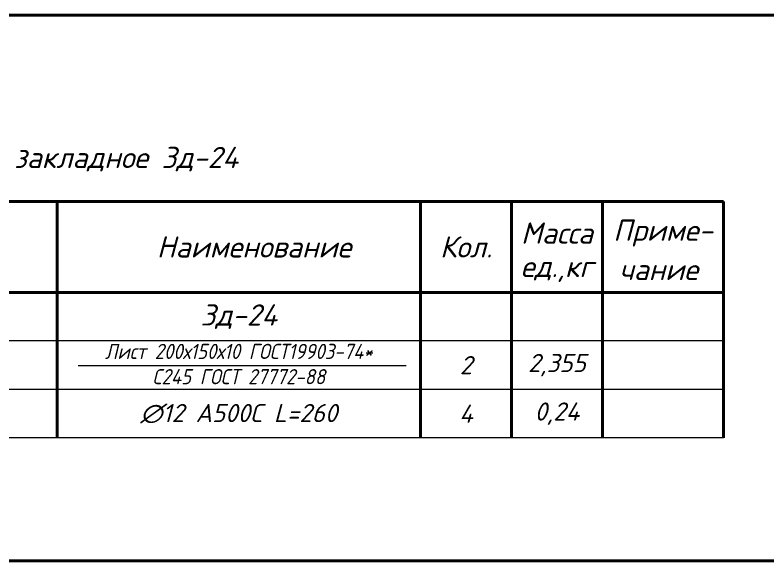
# Model space of a CAD drawing. Header units: millimetres. Extents: x -1807136 to 209800, y 0 to 410608.
# Drawn here: x 74995 to 87421, y 56757 to 65759 of the extents above; entities that cross this region are included whole.
import ezdxf
from ezdxf.enums import TextEntityAlignment as Align

# ---------------------------------------------------------------- set-up
doc = ezdxf.new("R2010")
doc.units = ezdxf.units.MM
doc.layers.get('0').update_dxf_attribs({"lineweight": 5})
doc.layers.add('k_ Рамка', color=252, linetype='Continuous', lineweight=40)
doc.styles.add('STEP PR', font='isocpeui.ttf')

# ---------------------------------------------------------------- blocks, each defined once
blk = doc.blocks.new('*U179')
for p, q in [((-18500, -1500), (0, -1500)), ((-18500, -3000), (-18500, -1500)), ((-17000, -3000), (-17000, -1500)), ((-11000, -3000), (-11000, -1500)), ((-5000, -3000), (-5000, -1500)), ((-3500, -3000), (-3500, -1500)), ((-2000, -3000), (-2000, -1500)), ((0, -1500), (0, -3000)), ((0, -3000), (-18500, -3000)), ((-18500, -5400), (-18500, -3000)), ((-17000, -5400), (-17000, -3000)), ((-11000, -5400), (-11000, -3000)), ((-5000, -5400), (-5000, -3000)), ((-3500, -5400), (-3500, -3000)), ((-2000, -5400), (-2000, -3000)), ((0, -5400), (0, -3000))]:
    blk.add_line(p, q)
at = {"color": 8, "lineweight": 20}
for p, q in [((0, -3800), (-18500, -3800)), ((0, -4600), (-18500, -4600)), ((0, -5400), (-18500, -5400))]:
    blk.add_line(p, q, dxfattribs=at)
at = {"style": 'STEP PR'}
for s, p in [('Масса', (-2750, -2021)), ('Приме-', (-1000, -2021)), ('Поз.', (-17750, -2250)), ('Обозначение', (-14000, -2250)), ('Наименование', (-7750, -2250)), ('Кол.', (-4250, -2250)), ('ед.,кг', (-2750, -2613)), ('чание', (-1073, -2622))]:
    blk.add_text(s, height=350, dxfattribs=at).set_placement(p, align=Align.MIDDLE)
at = {"style": 'STEP PR', "flags": 8}
blk.add_attdef('СПЕЦИФИКАЦИЯ', (-18463, -950), '', height=400, dxfattribs=at)

msp = doc.modelspace()

# ---------------------------------------------------------------- linework, layer by layer
at = {"color": 3, "lineweight": 40}
msp.add_lwpolyline([(65502.95204, 65759.17017), (89179.3989, 65759.17017), (89179.3989, 56757.24038), (65502.95204, 56757.24038)], close=True, dxfattribs=at)
msp.add_lwpolyline([(76035.28459, 59980.87482), (81450.01586, 59980.87482)])

# ---------------------------------------------------------------- block references
at = {"layer": 'k_ Рамка'}
ref = msp.add_blockref('*U179', (86688.36389, 64185.93479), dxfattribs=at)
ref.add_attrib('СПЕЦИФИКАЦИЯ', '    Спецификация.  Изделие закладное Зд-24', (68225.75818, 63236.19959), dxfattribs={"layer": '0', "height": 350, "style": 'STEP PR'})

# ---------------------------------------------------------------- texts
at = {"attachment_point": 5, "style": 'STEP PR'}
for s, insert, char_height, width in [('{\\W0.9;Лист 200х150х10 ГОСТ19903-74*\\PС245 ГОСТ 27772-88}', (78688.36389, 60004.25422), 250, 6000), ('2,355', (83938.36389, 59986.19614), 300, 1535.1078645), ('2', (82438.36389, 59986.19614), 300, 1535.1078645), ('∅12 A500С L=260', (78688.36389, 59186.19614), 300, 6000), ('4', (82438.36389, 59186.19614), 300, 1535.1078645), ('\\pt1500;0,24', (83938.36389, 59186.19614), 300, 1535.1078645)]:
    msp.add_mtext(s, dxfattribs=dict(at, insert=insert, char_height=char_height, width=width))
at = {"layer": 'k_ Рамка', "insert": (78688.36389, 60785.93479), "char_height": 350, "width": 6000, "attachment_point": 5, "line_spacing_factor": 0.96, "style": 'STEP PR'}
msp.add_mtext('{\\fISOCPEUR|b1|i1|c204|p34;Зд-24}', dxfattribs=at)

doc.saveas('drawing.dxf')
